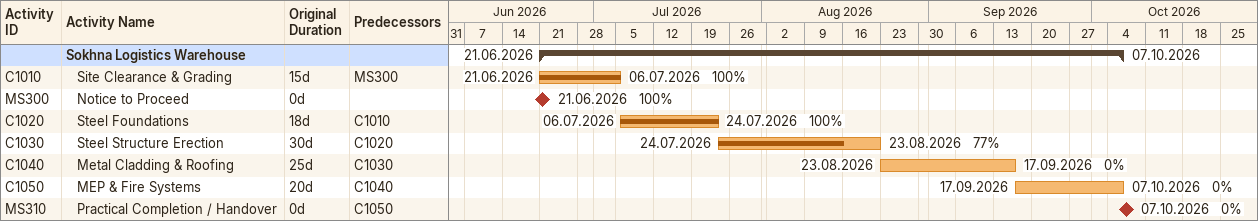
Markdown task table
| ID | Level | Task | Original duration | Start | Finish | Predecessors | % complete |
|---|---|---|---|---|---|---|---|
|  | 1 | **Sokhna Logistics Warehouse** |  | 2026-06-21 | 2026-10-07 |  |  |
| C1010 | 2 | Site Clearance & Grading | 15d | 2026-06-21 | 2026-07-06 | MS300 | 100 |
| MS300 | 2 | Notice to Proceed | 0d | 2026-06-21 | 2026-06-21 |  | 100 |
| C1020 | 2 | Steel Foundations | 18d | 2026-07-06 | 2026-07-24 | C1010 | 100 |
| C1030 | 2 | Steel Structure Erection | 30d | 2026-07-24 | 2026-08-23 | C1020 | 77 |
| C1040 | 2 | Metal Cladding & Roofing | 25d | 2026-08-23 | 2026-09-17 | C1030 | 0 |
| C1050 | 2 | MEP & Fire Systems | 20d | 2026-09-17 | 2026-10-07 | C1040 | 0 |
| MS310 | 2 | Practical Completion / Handover | 0d | 2026-10-07 | 2026-10-07 | C1050 | 0 |
